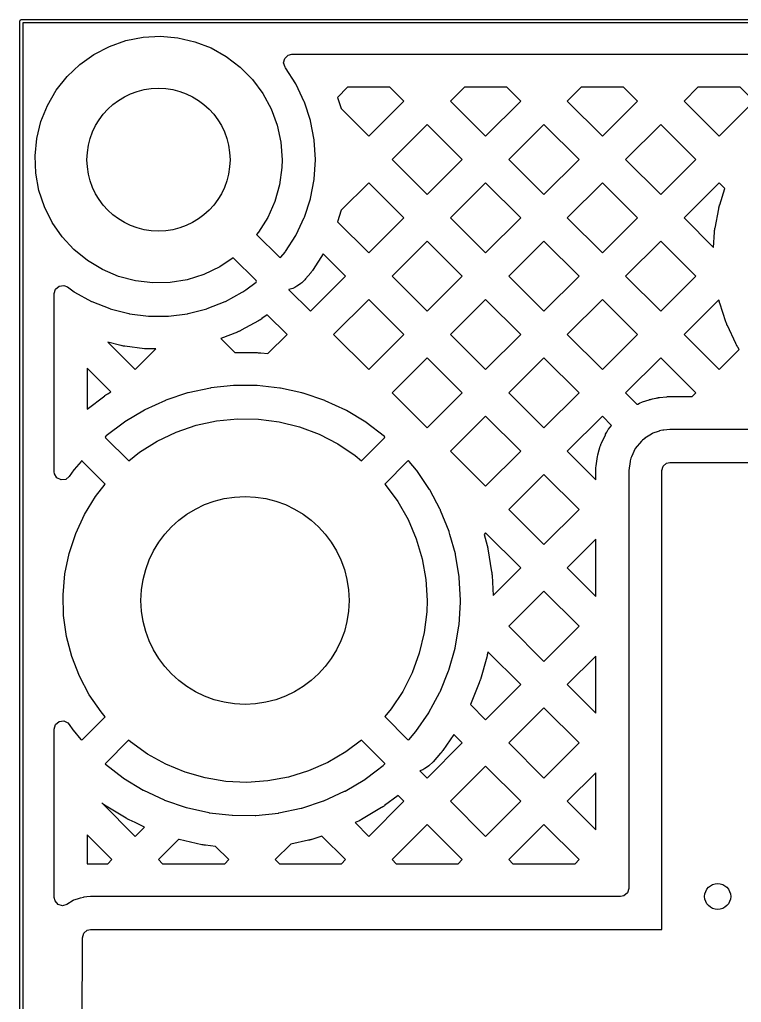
# Model space of a CAD drawing. Extents: x 54.1 to 108.3, y -71.1 to -40.8.
# Drawn here: x 54.06 to 65.16, y -55.97 to -40.84 of the extents above; entities that cross this region are included whole.
import ezdxf

# ---------------------------------------------------------------- set-up
doc = ezdxf.new("R2010")
doc.units = 0
doc.layers.add('BLACK', color=7, linetype='CONTINUOUS')

msp = doc.modelspace()

# ---------------------------------------------------------------- linework, layer by layer
at = {"layer": 'BLACK', "linetype": 'CONTINUOUS'}
for p, q in [((54.065, -40.87), (54.0723, -40.8523)), ((54.065, -71.07), (54.065, -40.87)), ((54.0723, -40.8523), (54.09, -40.845)), ((54.09, -40.845), (108.29, -40.845)), ((54.115, -40.895), (54.115, -71.045)), ((108.265, -40.895), (54.115, -40.895)), ((55.6986, -41.1673), (55.9619, -41.115)), ((55.9619, -41.115), (56.2298, -41.1002)), ((56.2298, -41.1002), (56.4972, -41.1234)), ((56.4972, -41.1234), (56.7587, -41.184)), ((55.2073, -41.38), (55.4454, -41.2563)), ((55.4454, -41.2563), (55.6986, -41.1673)), ((56.7587, -41.184), (57.009, -41.2808)), ((57.009, -41.2808), (57.2431, -41.412)), ((54.9889, -41.536), (55.2073, -41.38)), ((57.2431, -41.412), (57.4565, -41.5748)), ((58.1251, -41.5112), (58.1412, -41.442)), ((58.1412, -41.442), (58.1921, -41.3926)), ((58.1921, -41.3926), (58.2509, -41.378)), ((58.2509, -41.378), (104.537, -41.378)), ((54.7947, -41.7213), (54.9889, -41.536)), ((57.4565, -41.5748), (57.6448, -41.766)), ((58.1489, -41.5781), (58.1251, -41.5112)), ((58.1541, -41.5852), (58.1489, -41.5781)), ((58.3122, -41.8343), (58.1541, -41.5852)), ((54.6285, -41.932), (54.7947, -41.7213)), ((57.6448, -41.766), (57.8042, -41.9819)), ((58.316, -41.8412), (58.3122, -41.8343)), ((58.41, -42.0409), (58.316, -41.8412)), ((59.1092, -41.884), (58.9523, -42.0409)), ((59.7596, -41.884), (59.1092, -41.884)), ((59.9746, -42.0991), (59.7596, -41.884)), ((60.9053, -41.884), (60.6902, -42.0991)), ((61.5556, -41.884), (60.9053, -41.884)), ((61.7707, -42.0991), (61.5556, -41.884)), ((62.7013, -41.884), (62.4863, -42.0991)), ((63.3517, -41.884), (62.7013, -41.884)), ((63.5667, -42.0991), (63.3517, -41.884)), ((64.4974, -41.884), (64.2823, -42.0991)), ((65.1477, -41.884), (64.4974, -41.884)), ((65.3628, -42.0991), (65.1477, -41.884)), ((54.4937, -42.1641), (54.6285, -41.932)), ((57.8042, -41.9819), (57.9317, -42.2181)), ((58.4416, -42.1082), (58.41, -42.0409)), ((58.9523, -42.0409), (59.0083, -42.2132)), ((54.393, -42.4129), (54.4937, -42.1641)), ((58.4446, -42.1156), (58.4416, -42.1082)), ((58.5357, -42.3962), (58.4446, -42.1156)), ((59.4344, -42.6393), (59.9746, -42.0991)), ((60.6902, -42.0991), (61.2304, -42.6393)), ((61.2304, -42.6393), (61.7707, -42.0991)), ((62.4863, -42.0991), (63.0265, -42.6393)), ((63.0265, -42.6393), (63.5667, -42.0991)), ((63.5667, -42.0991), (63.5667, -42.0991)), ((64.2823, -42.0991), (64.8225, -42.6393)), ((64.8867, -42.5752), (65.3628, -42.0991)), ((57.9317, -42.2181), (58.0246, -42.4699)), ((59.0083, -42.2132), (59.4344, -42.6393)), ((54.3283, -42.6733), (54.393, -42.4129)), ((58.0246, -42.4699), (58.081, -42.7323)), ((58.5377, -42.4039), (58.5357, -42.3962)), ((58.593, -42.6937), (58.5377, -42.4039)), ((60.3324, -42.4568), (59.7922, -42.9971)), ((60.8727, -42.9971), (60.3324, -42.4568)), ((62.1285, -42.4568), (61.5882, -42.9971)), ((62.6687, -42.9971), (62.1285, -42.4568)), ((63.9245, -42.4568), (63.3843, -42.9971)), ((64.4648, -42.9971), (63.9245, -42.4568)), ((64.8225, -42.6393), (64.8867, -42.5752)), ((54.3009, -42.9403), (54.3283, -42.6733)), ((58.081, -42.7323), (58.1, -43)), ((58.594, -42.7016), (58.593, -42.6937)), ((58.6125, -42.996), (58.594, -42.7016)), ((54.3115, -43.2085), (54.3009, -42.9403)), ((58.1, -43), (58.0963, -43.1193)), ((58.594, -43.2984), (58.6125, -43.004)), ((58.6125, -43.004), (58.6125, -42.996)), ((59.7922, -42.9971), (60.3324, -43.5373)), ((60.3324, -43.5373), (60.8727, -42.9971)), ((61.5882, -42.9971), (62.1285, -43.5373)), ((62.1285, -43.5373), (62.6687, -42.9971)), ((62.6687, -42.9971), (62.6687, -42.9971)), ((63.3843, -42.9971), (63.9245, -43.5373)), ((63.9245, -43.5373), (64.4648, -42.9971)), ((54.3597, -43.4725), (54.3115, -43.2085)), ((58.0963, -43.1193), (58.0605, -43.3853)), ((58.0605, -43.3853), (57.9877, -43.6436)), ((58.5377, -43.5961), (58.593, -43.3063)), ((58.593, -43.3063), (58.594, -43.2984)), ((59.4344, -43.3549), (59.0111, -43.7781)), ((59.9746, -43.8951), (59.4344, -43.3549)), ((61.2304, -43.3549), (60.6902, -43.8951)), ((61.7707, -43.8951), (61.2304, -43.3549)), ((63.0265, -43.3549), (62.4863, -43.8951)), ((63.5667, -43.8951), (63.0265, -43.3549)), ((64.8226, -43.3549), (64.2823, -43.8951)), ((64.9126, -43.4449), (64.8226, -43.3549)), ((54.4446, -43.7271), (54.3597, -43.4725)), ((64.8318, -43.6936), (64.9126, -43.4449)), ((57.9877, -43.6436), (57.8792, -43.8891)), ((58.4446, -43.8844), (58.5357, -43.6038)), ((58.5357, -43.6038), (58.5377, -43.5961)), ((64.8262, -43.7127), (64.8306, -43.6974)), ((64.8306, -43.6974), (64.8318, -43.6936)), ((54.5646, -43.9672), (54.4446, -43.7271)), ((59.0111, -43.7781), (58.9538, -43.9547)), ((64.7592, -44.0528), (64.816, -43.7552)), ((64.816, -43.7552), (64.8168, -43.7513)), ((64.8168, -43.7513), (64.8203, -43.7357)), ((64.8203, -43.7357), (64.8212, -43.7319)), ((64.8212, -43.7319), (64.8251, -43.7165)), ((64.8251, -43.7165), (64.8262, -43.7127)), ((54.7172, -44.188), (54.5646, -43.9672)), ((57.8792, -43.8891), (57.7371, -44.1168)), ((58.316, -44.1588), (58.412, -43.9547)), ((58.412, -43.9547), (58.4416, -43.8918)), ((58.4416, -43.8918), (58.4446, -43.8844)), ((58.9538, -43.9547), (59.4344, -44.4353)), ((59.4344, -44.4353), (59.9746, -43.8951)), ((60.6902, -43.8951), (61.2304, -44.4353)), ((61.2304, -44.4353), (61.7707, -43.8951)), ((62.4863, -43.8951), (63.0265, -44.4353)), ((63.0265, -44.4353), (63.5667, -43.8951)), ((63.5667, -43.8951), (63.5667, -43.8951)), ((64.2823, -43.8951), (64.7366, -44.3494)), ((57.7371, -44.1168), (57.7092, -44.15)), ((57.7092, -44.15), (58.0601, -44.5009)), ((58.3122, -44.1657), (58.316, -44.1588)), ((64.7366, -44.3494), (64.7513, -44.1158)), ((64.7513, -44.1158), (64.7516, -44.1119)), ((64.7516, -44.1119), (64.7531, -44.096)), ((64.7531, -44.096), (64.7535, -44.0921)), ((64.7535, -44.0921), (64.7555, -44.0764)), ((64.7555, -44.0764), (64.7561, -44.0724)), ((64.7561, -44.0724), (64.7585, -44.0567)), ((64.7585, -44.0567), (64.7592, -44.0528)), ((54.8994, -44.385), (54.7172, -44.188)), ((58.1541, -44.4148), (58.3122, -44.1657)), ((60.3324, -44.2529), (59.7922, -44.7931)), ((60.8727, -44.7931), (60.3324, -44.2529)), ((62.1285, -44.2529), (61.5882, -44.7931)), ((62.6687, -44.7931), (62.1285, -44.2529)), ((63.9245, -44.2529), (63.3843, -44.7931)), ((64.4648, -44.7931), (63.9245, -44.2529)), ((55.1075, -44.5545), (54.8994, -44.385)), ((58.0835, -44.501), (58.1494, -44.4212)), ((58.1494, -44.4212), (58.1541, -44.4148)), ((58.732, -44.4485), (58.5792, -44.6893)), ((59.0766, -44.7931), (58.732, -44.4485)), ((55.3374, -44.6929), (55.1075, -44.5545)), ((57.3511, -44.5103), (57.1414, -44.6504)), ((57.7027, -44.862), (57.3511, -44.5103)), ((58.0601, -44.5009), (58.0734, -44.5082)), ((58.0734, -44.5082), (58.0835, -44.501)), ((55.5846, -44.7976), (55.3374, -44.6929)), ((56.8994, -44.7666), (56.6435, -44.8475)), ((57.1414, -44.6504), (56.8994, -44.7666)), ((58.5418, -44.7407), (58.4628, -44.8363)), ((58.5443, -44.7376), (58.5418, -44.7407)), ((58.5541, -44.725), (58.5443, -44.7376)), ((58.5565, -44.7219), (58.5541, -44.725)), ((58.5658, -44.7091), (58.5565, -44.7219)), ((58.5681, -44.7058), (58.5658, -44.7091)), ((58.577, -44.6926), (58.5681, -44.7058)), ((58.5792, -44.6893), (58.577, -44.6926)), ((55.844, -44.8663), (55.5846, -44.7976)), ((56.1105, -44.8979), (55.844, -44.8663)), ((56.3788, -44.8916), (56.1105, -44.8979)), ((56.6435, -44.8475), (56.3788, -44.8916)), ((57.5426, -45.001), (57.7012, -44.8857)), ((57.7012, -44.8857), (57.7097, -44.8748)), ((57.7097, -44.8748), (57.7027, -44.862)), ((58.3903, -44.9037), (58.3372, -44.9414)), ((58.403, -44.8933), (58.3903, -44.9037)), ((58.4515, -44.8482), (58.403, -44.8933)), ((58.4628, -44.8363), (58.4515, -44.8482)), ((58.5364, -45.3334), (59.0766, -44.7931)), ((59.7922, -44.7931), (60.3324, -45.3334)), ((60.3324, -45.3334), (60.8727, -44.7931)), ((61.5882, -44.7931), (62.1285, -45.3334)), ((62.1285, -45.3334), (62.6687, -44.7931)), ((62.6687, -44.7931), (62.6687, -44.7931)), ((63.3843, -44.7931), (63.9245, -45.3334)), ((63.9245, -45.3334), (64.4648, -44.7931)), ((54.598, -45.0598), (54.618, -44.9917)), ((54.598, -47.8051), (54.598, -45.0598)), ((54.618, -44.9917), (54.6717, -44.9452)), ((54.6717, -44.9452), (54.7419, -44.9351)), ((54.7419, -44.9351), (54.7981, -44.9579)), ((54.7981, -44.9579), (54.904, -45.0348)), ((54.904, -45.0348), (54.9106, -45.0391)), ((54.9106, -45.0391), (55.1692, -45.1812)), ((57.2308, -45.1812), (57.4893, -45.0391)), ((57.4893, -45.0391), (57.496, -45.0348)), ((57.496, -45.0348), (57.5426, -45.001)), ((58.2048, -44.9967), (58.204, -45.001)), ((58.204, -45.001), (58.5364, -45.3334)), ((58.264, -44.9804), (58.2048, -44.9967)), ((58.2956, -44.9669), (58.264, -44.9804)), ((58.3291, -44.9467), (58.2956, -44.9669)), ((58.3372, -44.9414), (58.3291, -44.9467)), ((55.1692, -45.1812), (55.1764, -45.1846)), ((55.1764, -45.1846), (55.4507, -45.2932)), ((56.9493, -45.2932), (57.2236, -45.1846)), ((57.2236, -45.1846), (57.2308, -45.1812)), ((59.4344, -45.1509), (58.8942, -45.6912)), ((59.9746, -45.6912), (59.4344, -45.1509)), ((61.2304, -45.1509), (60.6902, -45.6912)), ((61.7707, -45.6912), (61.2304, -45.1509)), ((63.0265, -45.1509), (62.4863, -45.6912)), ((63.5667, -45.6912), (63.0265, -45.1509)), ((64.8183, -45.1552), (64.2823, -45.6912)), ((64.8203, -45.1643), (64.8183, -45.1552)), ((64.8212, -45.1681), (64.8203, -45.1643)), ((64.8251, -45.1835), (64.8212, -45.1681)), ((64.8262, -45.1873), (64.8251, -45.1835)), ((64.8306, -45.2026), (64.8262, -45.1873)), ((64.8318, -45.2064), (64.8306, -45.2026)), ((64.9254, -45.4946), (64.8318, -45.2064)), ((55.4507, -45.2932), (55.4582, -45.2957)), ((55.4582, -45.2957), (55.7441, -45.369)), ((55.7441, -45.369), (55.7518, -45.3705)), ((55.7518, -45.3705), (56.0446, -45.4075)), ((56.3554, -45.4075), (56.6482, -45.3705)), ((56.6482, -45.3705), (56.6559, -45.369)), ((56.6559, -45.369), (56.9418, -45.2957)), ((56.9418, -45.2957), (56.9493, -45.2932)), ((56.0446, -45.4075), (56.0525, -45.408)), ((56.0525, -45.408), (56.3475, -45.408)), ((56.3475, -45.408), (56.3554, -45.4075)), ((57.7366, -45.4806), (57.4711, -45.6265)), ((57.74, -45.4786), (57.7366, -45.4806)), ((57.7538, -45.4705), (57.74, -45.4786)), ((57.7571, -45.4684), (57.7538, -45.4705)), ((57.7705, -45.4599), (57.7571, -45.4684)), ((57.7738, -45.4578), (57.7705, -45.4599)), ((57.787, -45.4488), (57.7738, -45.4578)), ((57.7902, -45.4465), (57.787, -45.4488)), ((57.8735, -45.3861), (57.7902, -45.4465)), ((58.1786, -45.6912), (57.8735, -45.3861)), ((64.9267, -45.4983), (64.9254, -45.4946)), ((64.9321, -45.5133), (64.9267, -45.4983)), ((64.9335, -45.517), (64.9321, -45.5133)), ((64.9393, -45.5317), (64.9335, -45.517)), ((57.4136, -45.6536), (57.1607, -45.7537)), ((57.4172, -45.6521), (57.4136, -45.6536)), ((57.4319, -45.6457), (57.4172, -45.6521)), ((57.4355, -45.6441), (57.4319, -45.6457)), ((57.4498, -45.6374), (57.4355, -45.6441)), ((57.4533, -45.6356), (57.4498, -45.6374)), ((57.4676, -45.6284), (57.4533, -45.6356)), ((57.4711, -45.6265), (57.4676, -45.6284)), ((64.9409, -45.5354), (64.9393, -45.5317)), ((64.9472, -45.55), (64.9409, -45.5354)), ((64.9488, -45.5536), (64.9472, -45.55)), ((65.0778, -45.8278), (64.9488, -45.5536)), ((55.6221, -45.8601), (55.4189, -45.808)), ((55.4189, -45.808), (55.8423, -46.2314)), ((57.1607, -45.7537), (57.3767, -45.9697)), ((57.8839, -45.9858), (58.1786, -45.6912)), ((58.8942, -45.6912), (59.4344, -46.2314)), ((59.4344, -46.2314), (59.9746, -45.6912)), ((60.6902, -45.6912), (61.2304, -46.2314)), ((61.2304, -46.2314), (61.7707, -45.6912)), ((62.4863, -45.6912), (63.0265, -46.2314)), ((63.0265, -46.2314), (63.5667, -45.6912)), ((63.5667, -45.6912), (63.5667, -45.6912)), ((64.2823, -45.6912), (64.8226, -46.2314)), ((65.0796, -45.8314), (65.0778, -45.8278)), ((55.6259, -45.8611), (55.6221, -45.8601)), ((55.6415, -45.8645), (55.6259, -45.8611)), ((55.6454, -45.8653), (55.6415, -45.8645)), ((55.6609, -45.8683), (55.6454, -45.8653)), ((55.6648, -45.869), (55.6609, -45.8683)), ((55.6806, -45.8715), (55.6648, -45.869)), ((55.6845, -45.872), (55.6806, -45.8715)), ((55.9851, -45.91), (55.6845, -45.872)), ((55.8423, -46.2314), (56.1597, -45.914)), ((55.989, -45.9104), (55.9851, -45.91)), ((56.0049, -45.9119), (55.989, -45.9104)), ((56.0088, -45.9123), (56.0049, -45.9119)), ((56.0246, -45.9132), (56.0088, -45.9123)), ((56.0286, -45.9134), (56.0246, -45.9132)), ((56.0445, -45.9139), (56.0286, -45.9134)), ((56.0485, -45.914), (56.0445, -45.9139)), ((56.1597, -45.914), (56.0485, -45.914)), ((57.3767, -45.9697), (57.7168, -45.9703)), ((57.7168, -45.9703), (57.7202, -45.9704)), ((57.7202, -45.9704), (57.734, -45.9708)), ((57.734, -45.9708), (57.7374, -45.9709)), ((57.7374, -45.9709), (57.751, -45.9717)), ((57.751, -45.9717), (57.7544, -45.9719)), ((57.7544, -45.9719), (57.7681, -45.973)), ((57.7681, -45.973), (57.7715, -45.9734)), ((57.7715, -45.9734), (57.8839, -45.9858)), ((64.8226, -46.2314), (65.1325, -45.9214)), ((65.0868, -45.8456), (65.0796, -45.8314)), ((65.0887, -45.8491), (65.0868, -45.8456)), ((65.0963, -45.8629), (65.0887, -45.8491)), ((65.0983, -45.8664), (65.0963, -45.8629)), ((65.1064, -45.8801), (65.0983, -45.8664)), ((65.1085, -45.8835), (65.1064, -45.8801)), ((65.1325, -45.9214), (65.1085, -45.8835)), ((60.3324, -46.049), (59.7922, -46.5892)), ((60.8727, -46.5892), (60.3324, -46.049)), ((62.1285, -46.049), (61.5882, -46.5892)), ((62.6687, -46.5892), (62.1285, -46.049)), ((63.9245, -46.049), (63.3843, -46.5892)), ((64.2, -46.3244), (63.9245, -46.049)), ((55.4687, -46.5734), (55.104, -46.2087)), ((55.104, -46.2087), (55.104, -46.8376)), ((64.4648, -46.5892), (64.2, -46.3244)), ((55.4186, -46.6033), (55.4687, -46.5734)), ((56.998, -46.5145), (56.6546, -46.5894)), ((57.0047, -46.5134), (56.998, -46.5145)), ((57.3542, -46.476), (57.0047, -46.5134)), ((57.361, -46.4757), (57.3542, -46.476)), ((57.7125, -46.4763), (57.361, -46.4757)), ((57.7193, -46.4767), (57.7125, -46.4763)), ((58.0687, -46.5153), (57.7193, -46.4767)), ((58.0754, -46.5164), (58.0687, -46.5153)), ((58.4039, -46.5892), (58.0754, -46.5164)), ((55.104, -46.8376), (55.3732, -46.6339)), ((55.3732, -46.6339), (55.376, -46.6319)), ((55.376, -46.6319), (55.3872, -46.6239)), ((55.3872, -46.6239), (55.39, -46.622)), ((55.39, -46.622), (55.4013, -46.6144)), ((55.4013, -46.6144), (55.4041, -46.6125)), ((55.4041, -46.6125), (55.4157, -46.6051)), ((55.4157, -46.6051), (55.4186, -46.6033)), ((56.3084, -46.7052), (55.989, -46.8521)), ((56.3147, -46.7027), (56.3084, -46.7052)), ((56.648, -46.5912), (56.3147, -46.7027)), ((56.6546, -46.5894), (56.648, -46.5912)), ((58.4186, -46.5924), (58.4039, -46.5892)), ((58.4251, -46.5943), (58.4186, -46.5924)), ((58.7581, -46.707), (58.4251, -46.5943)), ((58.7644, -46.7095), (58.7581, -46.707)), ((59.0832, -46.8575), (58.7644, -46.7095)), ((59.7922, -46.5892), (60.3324, -47.1294)), ((60.3324, -47.1294), (60.8727, -46.5892)), ((61.5882, -46.5892), (62.1285, -47.1294)), ((62.1285, -47.1294), (62.6687, -46.5892)), ((63.3843, -46.5892), (63.5609, -46.7658)), ((63.6062, -46.7439), (63.6356, -46.732)), ((63.6356, -46.732), (63.643, -46.7293)), ((63.643, -46.7293), (63.7465, -46.6949)), ((63.7465, -46.6949), (63.7497, -46.6939)), ((63.7497, -46.6939), (63.7627, -46.69)), ((63.7627, -46.69), (63.766, -46.689)), ((63.766, -46.689), (63.779, -46.6855)), ((63.779, -46.6855), (63.7823, -46.6846)), ((63.7823, -46.6846), (63.7956, -46.6813)), ((63.7956, -46.6813), (63.7989, -46.6806)), ((63.7989, -46.6806), (63.8514, -46.6692)), ((63.8514, -46.6692), (63.8547, -46.6685)), ((63.8547, -46.6685), (63.8681, -46.666)), ((63.8681, -46.666), (63.8715, -46.6654)), ((63.8715, -46.6654), (63.8848, -46.6633)), ((63.8848, -46.6633), (63.8882, -46.6628)), ((63.8882, -46.6628), (63.9017, -46.661)), ((63.9017, -46.661), (63.9051, -46.6606)), ((63.9051, -46.6606), (64.0135, -46.649)), ((64.0135, -46.649), (64.0169, -46.6487)), ((64.0169, -46.6487), (64.0305, -46.6476)), ((64.0305, -46.6476), (64.0338, -46.6474)), ((64.0338, -46.6474), (64.0474, -46.6467)), ((64.0474, -46.6467), (64.0507, -46.6466)), ((64.0507, -46.6466), (64.0644, -46.6462)), ((64.0644, -46.6462), (64.0678, -46.6462)), ((64.0678, -46.6462), (64.4072, -46.6467)), ((64.4072, -46.6467), (64.4648, -46.5892)), ((55.983, -46.8553), (55.6814, -47.0358)), ((55.989, -46.8521), (55.983, -46.8553)), ((59.0892, -46.8607), (59.0832, -46.8575)), ((59.3902, -47.0422), (59.0892, -46.8607)), ((63.5609, -46.7658), (63.5636, -46.7643)), ((63.5636, -46.7643), (63.5706, -46.7607)), ((63.5706, -46.7607), (63.599, -46.7471)), ((63.599, -46.7471), (63.6062, -46.7439)), ((55.6814, -47.0358), (55.6758, -47.0396)), ((56.778, -47.0871), (57.093, -47.0185)), ((57.093, -47.0185), (57.4137, -46.9865)), ((57.4137, -46.9865), (57.7361, -46.9915)), ((57.7361, -46.9915), (58.0557, -47.0336)), ((58.0557, -47.0336), (58.3683, -47.1121)), ((61.2304, -46.947), (60.6902, -47.4872)), ((61.7707, -47.4872), (61.2304, -46.947)), ((63.0265, -46.947), (62.4863, -47.4872)), ((63.1694, -47.0899), (63.0265, -46.947)), ((55.6758, -47.0396), (55.3954, -47.2516)), ((56.473, -47.1916), (56.778, -47.0871)), ((58.3683, -47.1121), (58.6699, -47.2261)), ((59.3958, -47.0461), (59.3902, -47.0422)), ((59.6754, -47.2591), (59.3958, -47.0461)), ((63.0938, -47.1934), (63.0984, -47.1856)), ((63.0984, -47.1856), (63.1177, -47.1555)), ((63.1177, -47.1555), (63.1229, -47.1481)), ((63.1229, -47.1481), (63.1446, -47.1191)), ((63.1446, -47.1191), (63.1502, -47.1121)), ((63.1502, -47.1121), (63.1694, -47.0899)), ((63.8872, -47.1814), (63.8026, -47.2095)), ((63.9028, -47.1762), (63.8872, -47.1814)), ((63.9061, -47.1751), (63.9028, -47.1762)), ((63.9028, -47.1762), (63.9028, -47.1762)), ((63.927, -47.1706), (63.9061, -47.1751)), ((63.9553, -47.1644), (63.927, -47.1706)), ((63.9586, -47.1637), (63.9553, -47.1644)), ((63.9553, -47.1644), (63.9553, -47.1644)), ((63.974, -47.1621), (63.9586, -47.1637)), ((64.0636, -47.1526), (63.974, -47.1621)), ((64.067, -47.1522), (64.0636, -47.1526)), ((64.0636, -47.1526), (64.0636, -47.1526)), ((64.0704, -47.1522), (64.067, -47.1522)), ((71.7237, -47.1641), (64.0704, -47.1522)), ((64.0704, -47.1522), (64.0704, -47.1522)), ((55.389, -47.2572), (55.3809, -47.2709)), ((55.3809, -47.2709), (55.381, -47.2717)), ((55.381, -47.2717), (55.386, -47.2798)), ((55.386, -47.2798), (55.7418, -47.6356)), ((55.3902, -47.256), (55.389, -47.2572)), ((55.3954, -47.2516), (55.3902, -47.256)), ((55.909, -47.5016), (56.1821, -47.3303)), ((56.1821, -47.3303), (56.473, -47.1916)), ((58.6699, -47.2261), (58.9563, -47.3739)), ((59.32, -47.6358), (59.6738, -47.282)), ((59.6738, -47.282), (59.6814, -47.268)), ((59.6768, -47.2603), (59.6754, -47.2591)), ((59.6813, -47.2671), (59.6768, -47.2603)), ((59.6814, -47.268), (59.6813, -47.2671)), ((63.0123, -47.3648), (63.0724, -47.2332)), ((63.0724, -47.2332), (63.0764, -47.2252)), ((63.0764, -47.2252), (63.0938, -47.1934)), ((63.6273, -47.3342), (63.5326, -47.4434)), ((63.6456, -47.3183), (63.6273, -47.3342)), ((63.6776, -47.2906), (63.6456, -47.3183)), ((63.681, -47.2877), (63.6776, -47.2906)), ((63.6776, -47.2906), (63.6776, -47.2906)), ((63.7559, -47.2395), (63.681, -47.2877)), ((63.796, -47.2138), (63.7559, -47.2395)), ((63.8026, -47.2095), (63.796, -47.2138)), ((63.796, -47.2138), (63.796, -47.2138)), ((58.9563, -47.3739), (59.2239, -47.5537)), ((60.6902, -47.4872), (61.2304, -48.0274)), ((61.2304, -48.0274), (61.7707, -47.4872)), ((62.4863, -47.4872), (62.926, -47.9269)), ((62.9671, -47.5005), (62.9871, -47.4324)), ((62.9871, -47.4324), (62.9884, -47.4281)), ((62.9884, -47.4281), (62.9941, -47.4109)), ((62.9941, -47.4109), (62.9956, -47.4067)), ((62.9956, -47.4067), (63.0019, -47.3898)), ((63.0019, -47.3898), (63.0036, -47.3856)), ((63.0036, -47.3856), (63.0105, -47.3689)), ((63.0105, -47.3689), (63.0123, -47.3648)), ((63.5326, -47.4434), (63.4726, -47.575)), ((55.0088, -47.6436), (54.9014, -47.7693)), ((55.0185, -47.6368), (55.0088, -47.6436)), ((55.032, -47.6442), (55.0185, -47.6368)), ((55.7418, -47.6356), (55.909, -47.5016)), ((59.2239, -47.5537), (59.32, -47.6358)), ((60.0314, -47.6428), (59.682, -47.9922)), ((60.0417, -47.6367), (60.0314, -47.6428)), ((60.0546, -47.6452), (60.0417, -47.6367)), ((62.9311, -47.7142), (62.9517, -47.5711)), ((62.9517, -47.5711), (62.9524, -47.5666)), ((62.9524, -47.5666), (62.9557, -47.5488)), ((62.9557, -47.5488), (62.9565, -47.5444)), ((62.9565, -47.5444), (62.9604, -47.5268)), ((62.9604, -47.5268), (62.9614, -47.5224)), ((62.9614, -47.5224), (62.9659, -47.5049)), ((62.9659, -47.5049), (62.9671, -47.5005)), ((63.4526, -47.6431), (63.4519, -47.6475)), ((63.4544, -47.6367), (63.4526, -47.6431)), ((63.4667, -47.595), (63.4544, -47.6367)), ((63.4726, -47.575), (63.4667, -47.595)), ((54.8973, -47.7747), (54.8281, -47.8761)), ((54.9014, -47.7693), (54.8973, -47.7747)), ((55.3821, -47.9943), (55.032, -47.6442)), ((60.1676, -47.7785), (60.0546, -47.6452)), ((60.1717, -47.7839), (60.1676, -47.7785)), ((60.3688, -48.0749), (60.1717, -47.7839)), ((62.926, -47.7862), (62.9261, -47.7817)), ((62.926, -47.9269), (62.926, -47.7862)), ((62.9261, -47.7817), (62.9267, -47.7636)), ((62.9267, -47.7636), (62.927, -47.7591)), ((62.927, -47.7591), (62.9282, -47.7412)), ((62.9282, -47.7412), (62.9286, -47.7367)), ((62.9286, -47.7367), (62.9306, -47.7187)), ((62.9306, -47.7187), (62.9311, -47.7142)), ((63.4326, -47.7818), (63.432, -47.7862)), ((63.432, -47.7862), (63.432, -54.216)), ((63.4519, -47.6475), (63.4326, -47.7817)), ((63.4326, -47.7817), (63.4326, -47.7818)), ((63.4519, -47.6475), (63.4519, -47.6475)), ((63.94, -47.7862), (63.96, -47.7181)), ((63.94, -54.85), (63.94, -47.7862)), ((63.96, -47.7181), (64.0137, -47.6716)), ((64.0137, -47.6716), (64.0662, -47.6602)), ((64.0662, -47.6602), (71.723, -47.6721)), ((54.6022, -47.8373), (54.598, -47.8051)), ((54.6389, -47.898), (54.6022, -47.8373)), ((54.7027, -47.9293), (54.6389, -47.898)), ((54.7732, -47.9211), (54.7027, -47.9293)), ((54.8281, -47.8761), (54.7732, -47.9211)), ((62.1285, -47.845), (61.5882, -48.3852)), ((62.6687, -48.3852), (62.1285, -47.845)), ((55.2318, -48.186), (55.3821, -47.9943)), ((59.682, -47.9922), (59.6884, -47.9992)), ((59.6884, -47.9992), (59.8793, -48.259)), ((60.3723, -48.0808), (60.3688, -48.0749)), ((60.5335, -48.3852), (60.3723, -48.0808)), ((55.0633, -48.4609), (55.2318, -48.186)), ((59.8793, -48.259), (60.039, -48.539)), ((60.5367, -48.3914), (60.5335, -48.3852)), ((60.5396, -48.3976), (60.5367, -48.3914)), ((60.6696, -48.7242), (60.5396, -48.3976)), ((61.5882, -48.3852), (62.1285, -48.9255)), ((62.1285, -48.9255), (62.6687, -48.3852)), ((54.9276, -48.7533), (55.0633, -48.4609)), ((60.039, -48.539), (60.1655, -48.8355)), ((54.8264, -49.0593), (54.9276, -48.7533)), ((60.1655, -48.8355), (60.257, -49.1446)), ((60.6717, -48.7306), (60.6696, -48.7242)), ((60.6817, -48.7667), (60.6717, -48.7306)), ((60.7657, -49.0693), (60.6817, -48.7667)), ((61.2304, -48.743), (61.2068, -48.7667)), ((61.2068, -48.7667), (61.2542, -48.9374)), ((61.7707, -49.2833), (61.2304, -48.743)), ((62.926, -48.8435), (62.4863, -49.2833)), ((62.926, -49.723), (62.926, -48.8435)), ((61.2542, -48.9374), (61.255, -48.9407)), ((61.255, -48.9407), (61.2584, -48.954)), ((61.2584, -48.954), (61.2591, -48.9573)), ((61.2591, -48.9573), (61.2621, -48.9706)), ((61.2621, -48.9706), (61.2627, -48.974)), ((61.2627, -48.974), (61.2653, -48.9875)), ((61.2653, -48.9875), (61.2659, -48.9908)), ((61.2659, -48.9908), (61.3238, -49.3444)), ((54.761, -49.375), (54.8264, -49.0593)), ((60.257, -49.1446), (60.3124, -49.4622)), ((60.7671, -49.076), (60.7657, -49.0693)), ((60.8239, -49.4228), (60.7671, -49.076)), ((61.3465, -49.7075), (61.7707, -49.2833)), ((62.4863, -49.2833), (62.926, -49.723)), ((54.7324, -49.696), (54.761, -49.375)), ((60.8247, -49.4296), (60.8239, -49.4228)), ((60.8438, -49.7822), (60.8247, -49.4296)), ((61.3238, -49.3444), (61.3243, -49.3478)), ((61.3243, -49.3478), (61.3262, -49.3614)), ((61.3262, -49.3614), (61.3266, -49.3648)), ((61.3266, -49.3648), (61.3281, -49.3784)), ((61.3281, -49.3784), (61.3284, -49.3818)), ((61.3284, -49.3818), (61.3295, -49.3955)), ((61.3295, -49.3955), (61.3297, -49.3988)), ((61.3297, -49.3988), (61.3465, -49.7075)), ((60.3124, -49.4622), (60.331, -49.784)), ((54.7408, -50.0183), (54.7324, -49.696)), ((62.1285, -49.6411), (61.5882, -50.1813)), ((62.6687, -50.1813), (62.1285, -49.6411)), ((60.331, -49.784), (60.3255, -49.9598)), ((60.8221, -50.1614), (60.8437, -49.8089)), ((60.8437, -49.8089), (60.8438, -49.8053)), ((60.8439, -49.7858), (60.8438, -49.7822)), ((60.8438, -49.8053), (60.8439, -49.7858)), ((54.7862, -50.3374), (54.7408, -50.0183)), ((60.3255, -49.9598), (60.2867, -50.2798)), ((60.7621, -50.5146), (60.8191, -50.1813)), ((60.8191, -50.1813), (60.8213, -50.1681)), ((60.8213, -50.1681), (60.8221, -50.1614)), ((61.5882, -50.1813), (62.1285, -50.7215)), ((62.1285, -50.7215), (62.6687, -50.1813)), ((54.868, -50.6492), (54.7862, -50.3374)), ((60.2867, -50.2798), (60.2115, -50.5933)), ((60.7606, -50.5212), (60.7621, -50.5146)), ((54.9851, -50.9496), (54.868, -50.6492)), ((60.2115, -50.5933), (60.1007, -50.896)), ((60.6643, -50.8593), (60.7606, -50.5212)), ((61.2482, -50.6566), (61.15, -51.0012)), ((61.2491, -50.6533), (61.2482, -50.6566)), ((61.2525, -50.64), (61.2491, -50.6533)), ((61.2533, -50.6367), (61.2525, -50.64)), ((61.2563, -50.6234), (61.2533, -50.6367)), ((61.257, -50.6201), (61.2563, -50.6234)), ((61.2597, -50.6066), (61.257, -50.6201)), ((61.2603, -50.6032), (61.2597, -50.6066)), ((61.2653, -50.5739), (61.2603, -50.6032)), ((61.7707, -51.0793), (61.2653, -50.5739)), ((62.926, -50.6396), (62.4863, -51.0793)), ((62.926, -51.519), (62.926, -50.6396)), ((55.136, -51.2345), (54.9851, -50.9496)), ((60.1007, -50.896), (59.9559, -51.184)), ((60.5298, -51.1914), (60.6621, -50.8657)), ((60.6621, -50.8657), (60.6643, -50.8593)), ((61.1322, -51.0529), (60.9974, -51.3849)), ((61.1334, -51.0498), (61.1322, -51.0529)), ((61.1383, -51.0369), (61.1334, -51.0498)), ((61.1394, -51.0337), (61.1383, -51.0369)), ((61.1439, -51.0208), (61.1394, -51.0337)), ((61.1449, -51.0175), (61.1439, -51.0208)), ((61.149, -51.0044), (61.1449, -51.0175)), ((61.15, -51.0012), (61.149, -51.0044)), ((61.2304, -51.6195), (61.7707, -51.0793)), ((62.4863, -51.0793), (62.926, -51.519)), ((55.3186, -51.5001), (55.136, -51.2345)), ((59.9559, -51.184), (59.7789, -51.4534)), ((60.4255, -51.386), (60.5269, -51.1976)), ((60.5269, -51.1976), (60.5298, -51.1914)), ((60.3603, -51.507), (60.4255, -51.386)), ((60.9974, -51.3849), (60.9969, -51.386)), ((60.9969, -51.386), (61.2304, -51.6195)), ((55.0306, -51.9252), (55.3824, -51.5734)), ((55.3824, -51.5734), (55.3186, -51.5001)), ((59.7789, -51.4534), (59.679, -51.5728)), ((59.679, -51.5728), (60.03, -51.9238)), ((60.1577, -51.8025), (60.3568, -51.5128)), ((60.3568, -51.5128), (60.3603, -51.507)), ((62.1285, -51.4371), (61.5882, -51.9773)), ((62.6687, -51.9773), (62.1285, -51.4371)), ((54.598, -51.7637), (54.618, -51.6956)), ((54.618, -51.6956), (54.6717, -51.6491)), ((54.6717, -51.6491), (54.7419, -51.639)), ((54.7419, -51.639), (54.8065, -51.6685)), ((54.8065, -51.6685), (54.8286, -51.6934)), ((54.8286, -51.6934), (54.8833, -51.7749)), ((54.598, -54.3575), (54.598, -51.7637)), ((54.8833, -51.7749), (54.8874, -51.7803)), ((54.8874, -51.7803), (55.0074, -51.9228)), ((60.0532, -51.9245), (60.1535, -51.8079)), ((60.1535, -51.8079), (60.1577, -51.8025)), ((60.7416, -51.8463), (60.5728, -52.0919)), ((60.8727, -51.9773), (60.7416, -51.8463)), ((55.0074, -51.9228), (55.0202, -51.9313)), ((55.0202, -51.9313), (55.0306, -51.9252)), ((55.7403, -51.9339), (55.3878, -52.2864)), ((55.7689, -51.96), (55.7403, -51.9339)), ((56.0307, -52.1481), (55.7689, -51.96)), ((59.3224, -51.9346), (59.0805, -52.1162)), ((59.6755, -52.2877), (59.3224, -51.9346)), ((60.03, -51.9238), (60.0436, -51.9312)), ((60.0436, -51.9312), (60.0532, -51.9245)), ((60.3324, -52.5176), (60.8727, -51.9773)), ((61.5882, -51.9773), (62.1285, -52.5176)), ((62.1285, -52.5176), (62.6687, -51.9773)), ((56.3124, -52.3049), (56.0307, -52.1481)), ((59.0805, -52.1162), (58.8022, -52.2788)), ((60.5394, -52.1353), (60.4264, -52.2666)), ((60.5415, -52.1327), (60.5394, -52.1353)), ((60.5502, -52.122), (60.5415, -52.1327)), ((60.5523, -52.1193), (60.5502, -52.122)), ((60.5607, -52.1086), (60.5523, -52.1193)), ((60.5627, -52.1058), (60.5607, -52.1086)), ((60.5708, -52.0947), (60.5627, -52.1058)), ((60.5728, -52.0919), (60.5708, -52.0947)), ((55.3878, -52.2864), (55.3802, -52.3004)), ((55.3802, -52.3004), (55.3802, -52.3015)), ((55.3802, -52.3015), (55.3827, -52.3052)), ((55.3827, -52.3052), (55.6566, -52.5154)), ((56.6102, -52.4283), (56.3124, -52.3049)), ((58.8022, -52.2788), (58.507, -52.4084)), ((59.5474, -52.4067), (59.6577, -52.3238)), ((59.6577, -52.3238), (59.663, -52.3195)), ((59.663, -52.3195), (59.6726, -52.3104)), ((59.6726, -52.3104), (59.6807, -52.2967)), ((59.6807, -52.296), (59.6755, -52.2877)), ((59.6807, -52.2967), (59.6807, -52.296)), ((60.3556, -52.3305), (60.3041, -52.3664)), ((60.368, -52.3207), (60.3556, -52.3305)), ((60.4154, -52.2779), (60.368, -52.3207)), ((60.4264, -52.2666), (60.4154, -52.2779)), ((56.9202, -52.5166), (56.6102, -52.4283)), ((58.507, -52.4084), (58.1989, -52.5032)), ((59.3767, -52.5349), (59.5474, -52.4067)), ((60.2339, -52.4033), (60.2216, -52.4067)), ((60.2216, -52.4067), (60.3324, -52.5176)), ((60.2649, -52.3901), (60.2339, -52.4033)), ((60.2965, -52.3713), (60.2649, -52.3901)), ((60.3041, -52.3664), (60.2965, -52.3713)), ((61.2304, -52.3351), (60.6902, -52.8754)), ((61.7707, -52.8754), (61.2304, -52.3351)), ((62.926, -52.4356), (62.4863, -52.8754)), ((62.926, -53.3151), (62.926, -52.4356)), ((55.6566, -52.5154), (55.6623, -52.5193)), ((55.6623, -52.5193), (55.9626, -52.7019)), ((57.2383, -52.5687), (56.9202, -52.5166)), ((57.5603, -52.5838), (57.2383, -52.5687)), ((57.8819, -52.5619), (57.5603, -52.5838)), ((58.1989, -52.5032), (57.8819, -52.5619)), ((59.0688, -52.7181), (59.371, -52.5387)), ((59.371, -52.5387), (59.3767, -52.5349)), ((55.9626, -52.7019), (55.9686, -52.7051)), ((55.9686, -52.7051), (56.2869, -52.8542)), ((58.7429, -52.867), (59.0627, -52.7213)), ((59.0627, -52.7213), (59.0688, -52.7181)), ((59.8851, -52.7859), (59.6777, -52.9416)), ((59.9746, -52.8754), (59.8851, -52.7859)), ((55.3513, -52.9189), (55.3269, -52.9002)), ((55.3269, -52.9002), (55.8423, -53.4156)), ((55.354, -52.921), (55.3513, -52.9189)), ((55.3652, -52.929), (55.354, -52.921)), ((55.3679, -52.931), (55.3652, -52.929)), ((55.3792, -52.9387), (55.3679, -52.931)), ((56.2869, -52.8542), (56.2932, -52.8567)), ((56.2932, -52.8567), (56.6257, -52.9706)), ((58.4028, -52.9799), (58.7365, -52.8695)), ((58.7365, -52.8695), (58.7429, -52.867)), ((59.4344, -53.4156), (59.9746, -52.8754)), ((60.6902, -52.8754), (61.2304, -53.4156)), ((61.2304, -53.4156), (61.7707, -52.8754)), ((62.4863, -52.8754), (62.926, -53.3151)), ((55.382, -52.9406), (55.3792, -52.9387)), ((55.3936, -52.948), (55.382, -52.9406)), ((55.3965, -52.9498), (55.3936, -52.948)), ((55.7026, -53.136), (55.3965, -52.9498)), ((56.6257, -52.9706), (56.6323, -52.9724)), ((56.6323, -52.9724), (56.9752, -53.0497)), ((56.9752, -53.0497), (56.9819, -53.0509)), ((56.9819, -53.0509), (57.3311, -53.0906)), ((57.6962, -53.0926), (58.0459, -53.0564)), ((58.0459, -53.0564), (58.0526, -53.0554)), ((58.0526, -53.0554), (58.3963, -52.9817)), ((58.3963, -52.9817), (58.4028, -52.9799)), ((59.6323, -52.972), (59.3242, -53.155)), ((59.6352, -52.9702), (59.6323, -52.972)), ((59.6468, -52.9629), (59.6352, -52.9702)), ((59.6497, -52.961), (59.6468, -52.9629)), ((59.661, -52.9535), (59.6497, -52.961)), ((59.6638, -52.9515), (59.661, -52.9535)), ((59.675, -52.9436), (59.6638, -52.9515)), ((59.6777, -52.9416), (59.675, -52.9436)), ((55.7056, -53.1377), (55.7026, -53.136)), ((55.7175, -53.1445), (55.7056, -53.1377)), ((55.7205, -53.1462), (55.7175, -53.1445)), ((55.7325, -53.1526), (55.7205, -53.1462)), ((55.7355, -53.1542), (55.7325, -53.1526)), ((55.7478, -53.1604), (55.7355, -53.1542)), ((55.7509, -53.1619), (55.7478, -53.1604)), ((55.8414, -53.2043), (55.7509, -53.1619)), ((55.9859, -53.272), (55.8414, -53.2043)), ((57.3311, -53.0906), (57.3379, -53.091)), ((57.3379, -53.091), (57.6894, -53.0929)), ((57.6894, -53.0929), (57.6962, -53.0926)), ((59.2757, -53.1803), (59.2231, -53.2043)), ((59.2231, -53.2043), (59.4344, -53.4156)), ((59.2788, -53.1789), (59.2757, -53.1803)), ((59.2911, -53.1728), (59.2788, -53.1789)), ((59.2941, -53.1713), (59.2911, -53.1728)), ((59.3062, -53.165), (59.2941, -53.1713)), ((59.3092, -53.1633), (59.3062, -53.165)), ((59.3212, -53.1567), (59.3092, -53.1633)), ((59.3242, -53.155), (59.3212, -53.1567)), ((60.3324, -53.2332), (59.7922, -53.7734)), ((60.8727, -53.7734), (60.3324, -53.2332)), ((62.1285, -53.2332), (61.5882, -53.7734)), ((62.6687, -53.7734), (62.1285, -53.2332)), ((55.8423, -53.4156), (55.9859, -53.272)), ((55.4845, -53.7734), (55.104, -53.3929)), ((55.104, -53.3929), (55.104, -53.8387)), ((56.5101, -53.4634), (56.2001, -53.7734)), ((56.5144, -53.4645), (56.5101, -53.4634)), ((56.5177, -53.4653), (56.5144, -53.4645)), ((56.8673, -53.5441), (56.5177, -53.4653)), ((58.236, -53.5335), (57.9961, -53.7734)), ((58.5057, -53.4757), (58.236, -53.5335)), ((58.509, -53.475), (58.5057, -53.4757)), ((58.5223, -53.4717), (58.509, -53.475)), ((58.5256, -53.4709), (58.5223, -53.4717)), ((58.5388, -53.4673), (58.5256, -53.4709)), ((58.5421, -53.4664), (58.5388, -53.4673)), ((58.5552, -53.4624), (58.5421, -53.4664)), ((58.5585, -53.4614), (58.5552, -53.4624)), ((58.7134, -53.4101), (58.5585, -53.4614)), ((59.0766, -53.7734), (58.7134, -53.4101)), ((56.8706, -53.5448), (56.8673, -53.5441)), ((56.8841, -53.5474), (56.8706, -53.5448)), ((56.8874, -53.5481), (56.8841, -53.5474)), ((56.9009, -53.5503), (56.8874, -53.5481)), ((56.9042, -53.5509), (56.9009, -53.5503)), ((56.9179, -53.5528), (56.9042, -53.5509)), ((56.9212, -53.5532), (56.9179, -53.5528)), ((57.0783, -53.5711), (56.9212, -53.5532)), ((57.2805, -53.7734), (57.0783, -53.5711)), ((55.104, -53.8387), (55.1052, -53.8385)), ((55.1052, -53.8385), (55.1187, -53.8375)), ((55.1187, -53.8375), (55.1221, -53.8372)), ((55.1221, -53.8372), (55.1354, -53.8365)), ((55.1354, -53.8365), (55.1388, -53.8364)), ((55.1388, -53.8364), (55.1523, -53.836)), ((55.1523, -53.836), (55.1556, -53.836)), ((55.1556, -53.836), (55.4219, -53.836)), ((55.4219, -53.836), (55.4845, -53.7734)), ((56.2001, -53.7734), (56.2627, -53.836)), ((56.2627, -53.836), (57.2179, -53.836)), ((57.2179, -53.836), (57.2805, -53.7734)), ((57.9961, -53.7734), (58.0588, -53.836)), ((58.0588, -53.836), (59.014, -53.836)), ((59.014, -53.836), (59.0766, -53.7734)), ((59.7922, -53.7734), (59.8548, -53.836)), ((59.8548, -53.836), (60.81, -53.836)), ((60.81, -53.836), (60.8727, -53.7734)), ((61.5882, -53.7734), (61.6509, -53.836)), ((61.6509, -53.836), (62.6061, -53.836)), ((62.6061, -53.836), (62.6687, -53.7734)), ((63.412, -54.2841), (63.3583, -54.3306)), ((63.432, -54.216), (63.412, -54.2841)), ((54.6092, -54.4095), (54.598, -54.3575)), ((54.6555, -54.4633), (54.6092, -54.4095)), ((54.8874, -54.4027), (54.7918, -54.4637)), ((54.894, -54.3985), (54.8874, -54.4027)), ((54.8874, -54.4027), (54.8874, -54.4027)), ((54.9473, -54.3809), (54.894, -54.3985)), ((54.9932, -54.3657), (54.9473, -54.3809)), ((54.9964, -54.3647), (54.9932, -54.3657)), ((54.9932, -54.3657), (54.9932, -54.3657)), ((54.9997, -54.364), (54.9964, -54.3647)), ((55.0451, -54.3541), (54.9997, -54.364)), ((54.9997, -54.364), (54.9997, -54.364)), ((55.0484, -54.3534), (55.0451, -54.3541)), ((55.0451, -54.3541), (55.0451, -54.3541)), ((55.0986, -54.3481), (55.0484, -54.3534)), ((55.1523, -54.3424), (55.0986, -54.3481)), ((55.1556, -54.342), (55.1523, -54.3424)), ((55.1523, -54.3424), (55.1523, -54.3424)), ((63.306, -54.342), (55.1556, -54.342)), ((63.3583, -54.3306), (63.306, -54.342)), ((54.7236, -54.4835), (54.6555, -54.4633)), ((54.7918, -54.4637), (54.7236, -54.4835)), ((55.0498, -54.9075), (55.1036, -54.8612)), ((55.1036, -54.8612), (55.1556, -54.85)), ((55.1556, -54.85), (63.94, -54.85)), ((55.0145, -59.791), (55.0296, -54.9756)), ((55.0296, -54.9756), (55.0498, -54.9075))]:
    msp.add_line(p, q, dxfattribs=at)
at = {"layer": 'BLACK'}
for centre, radius in [((56.2, -43), 1.1), ((56.2, -43), 1.1), ((57.531, -49.784), 1.6), ((57.531, -49.784), 1.6), ((64.8, -54.34), 0.2)]:
    msp.add_circle(centre, radius, dxfattribs=at)

doc.saveas('drawing.dxf')
